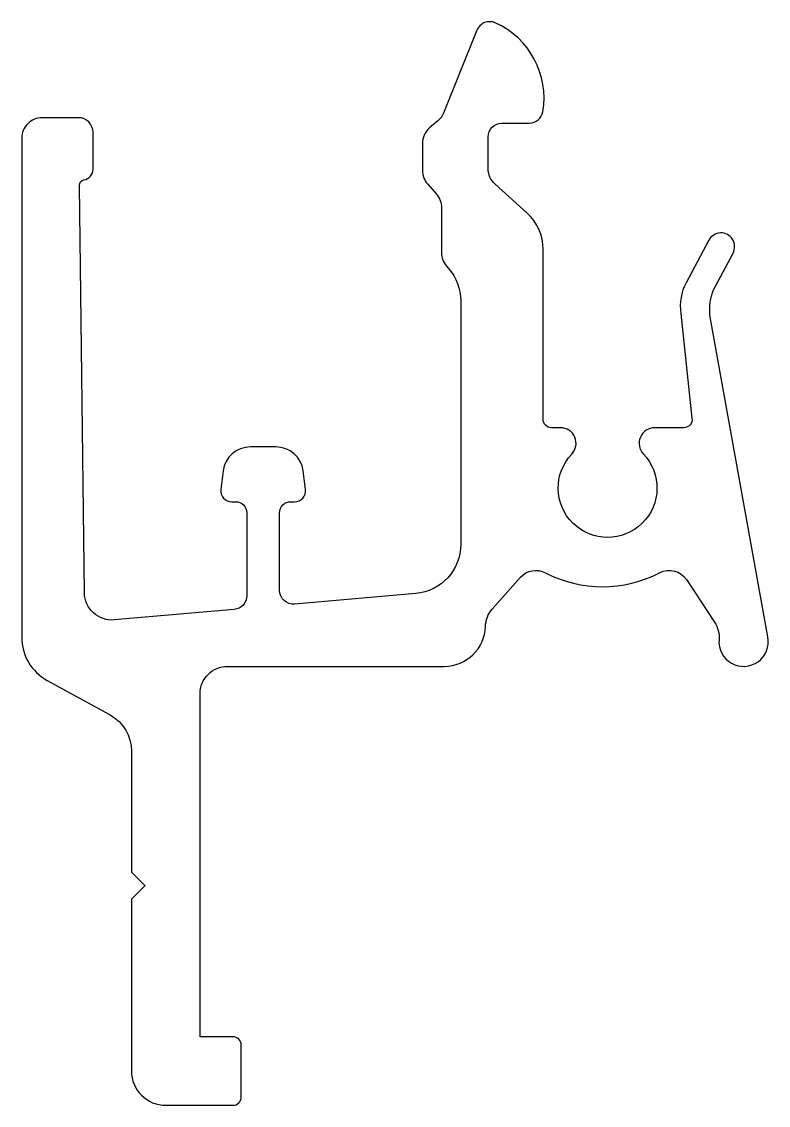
# Model space of a CAD drawing. Extents: x 170.2 to 197.4, y 208.9 to 248.4.
import ezdxf

# ---------------------------------------------------------------- set-up
doc = ezdxf.new("R2010")
doc.units = 0
doc.layers.get('0').update_dxf_attribs({"linetype": 'CONTINUOUS'})

msp = doc.modelspace()

# ---------------------------------------------------------------- linework, layer by layer
msp.add_lwpolyline([(174.703, 216.949), (174.203, 216.449), (174.203, 210.185, 0.414214), (175.453, 208.935), (176.203, 208.935), (177.903, 208.935, 0.414214), (178.203, 209.235), (178.203, 211.135, 0.414214), (177.903, 211.435), (176.703, 211.435), (176.703, 223.935, -0.414214), (177.703, 224.935), (185.603, 224.935, 0.405573), (187.102, 226.391, -0.175591), (187.353, 227.024), (188.379, 228.182, -0.345382), (189.29, 228.349, 0.24699), (193.45, 228.349, -0.385651), (194.425, 228.098), (195.451, 226.541, -0.167761), (195.613, 225.909, 1.147975), (197.393, 226.008), (195.306, 237.607, -0.172432), (195.484, 238.8), (196.124, 240, 1), (195.242, 240.47), (194.415, 238.92, 0.161748), (194.223, 237.801), (194.627, 233.98, -0.45931), (194.33, 233.635), (193.272, 233.635, 0.658584), (192.859, 232.674, -2.326056), (190.247, 232.674, 0.658584), (189.833, 233.635), (189.503, 233.635, -0.414214), (189.203, 233.935), (189.203, 240.134, 0.212615), (188.607, 241.471), (187.451, 242.512, -0.212615), (187.203, 243.069), (187.203, 244.235, -0.414214), (187.703, 244.735), (188.703, 244.735, 0.365944), (189.196, 245.152, 0.342156), (187.46, 248.392, 0.424525), (186.793, 248.123), (185.571, 245.104, -0.119962), (185.364, 244.816), (185.065, 244.56, 0.218944), (184.803, 243.99), (184.803, 243.017, 0.181667), (184.988, 242.523), (185.317, 242.147, -0.181667), (185.503, 241.653), (185.503, 240.017, 0.181667), (185.688, 239.523), (185.757, 239.444, -0.181667), (186.203, 238.259), (186.203, 229.384, -0.388849), (184.56, 227.591), (180.146, 227.205, -0.440041), (179.603, 227.703), (179.603, 230.535, -0.414214), (180.003, 230.935), (180.15, 230.935, 0.451123), (180.547, 231.385), (180.462, 232.059, 0.378242), (179.47, 232.935), (178.536, 232.935, 0.378242), (177.543, 232.059), (177.459, 231.385, 0.451123), (177.856, 230.935), (178.003, 230.935, -0.414214), (178.403, 230.535), (178.403, 227.51, -0.388849), (177.946, 227.012), (173.577, 226.629, -0.436339), (172.489, 227.613), (172.305, 242.469, -0.368521), (172.471, 242.669, 0.364998), (172.803, 243.063), (172.803, 244.405, 0.414214), (172.273, 244.935), (170.953, 244.935, 0.414214), (170.203, 244.185), (170.203, 225.999, 0.273518), (171.135, 224.422), (173.426, 223.163, -0.273518), (174.203, 221.848), (174.203, 217.435), (174.703, 216.935)], format="xyb", close=True)

doc.saveas('drawing.dxf')
